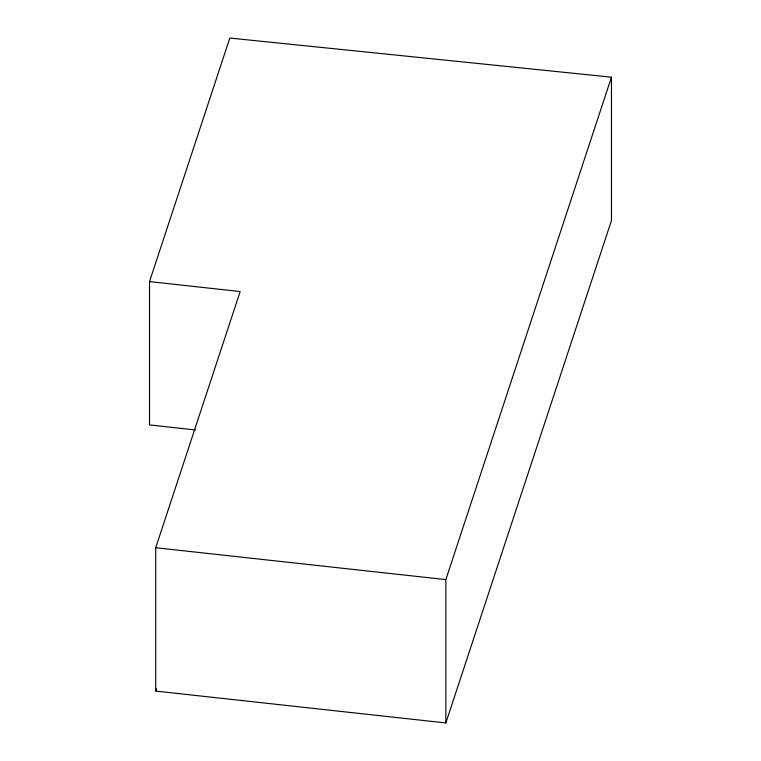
<?xml version="1.0" encoding="UTF-8"?>
<svg xmlns="http://www.w3.org/2000/svg" width="761" height="761" viewBox="0 0 761 761"><rect width="100%" height="100%" fill="white"/><g stroke="black" fill="none" stroke-linecap="round" stroke-linejoin="round"><path stroke-width="1.14" d="M149.527 281.589L229.812 38.05L611.473 77.175L611.473 220.519L445.841 722.95L155.71 691.074L155.71 547.73L240.162 291.549L149.527 281.589L149.527 424.923L195.434 429.975M155.71 691.074L156.452 688.81M445.841 722.95L445.841 579.606L611.473 77.175M155.71 547.73L445.841 579.606"/></g></svg>
